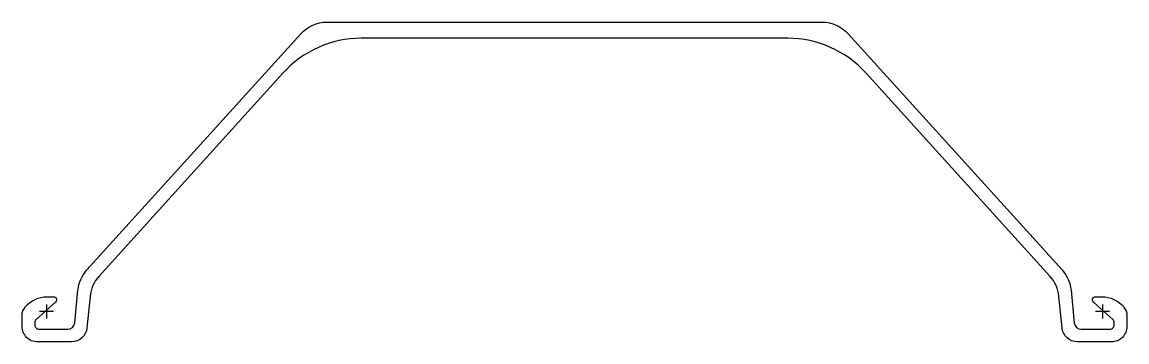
# Model space of a CAD drawing. Header units: millimetres. Extents: x -17 to 767, y -22 to 205.
import ezdxf

# ---------------------------------------------------------------- set-up
doc = ezdxf.new("R2010")
doc.units = ezdxf.units.MM
doc.header["$LTSCALE"] = 0.2

msp = doc.modelspace()

# ---------------------------------------------------------------- linework, layer by layer
at = {"flags": 128}
msp.add_lwpolyline([(764.85, 3.5, -0.17875), (767.25, -3), (767.25, -10.5, -0.414214), (756.25, -21.5), (732.16, -21.5, -0.385314), (721.21, -11.59), (718.97, 10.81, 0.160512), (712.62, 25.11), (582.01, 169.22, 0.211708), (526.44, 193.86), (223.56, 193.86, 0.211708), (167.99, 169.22), (37.38, 25.11, 0.160512), (31.03, 10.81), (28.79, -11.59, -0.385314), (17.84, -21.5), (-6.25, -21.5, -0.414214), (-17.25, -10.5), (-17.25, -3, -0.17875), (-14.85, 3.5, -0.219232), (0.35, 10.5), (5.11, 10.5, -0.687281), (6.54, 6.79), (-7.26, -5.63, 0.212557), (-8.25, -7.86), (-8.25, -9.5, 0.414214), (-5.25, -12.5), (15.13, -12.5, 0.385314), (20.1, -8), (22.42, 15.21, -0.160512), (28.77, 29.51), (180.71, 197.15, -0.211708), (199.23, 205.36), (550.77, 205.36, -0.211708), (569.29, 197.15), (721.23, 29.51, -0.160512), (727.58, 15.21), (729.9, -8, 0.385314), (734.87, -12.5), (755.25, -12.5, 0.414214), (758.25, -9.5), (758.25, -7.86, 0.212557), (757.26, -5.63), (743.46, 6.79, -0.687281), (744.89, 10.5), (749.65, 10.5, -0.219232), (764.85, 3.5)], format="xyb", dxfattribs=at)
at = {"layer": 'DEFPOINTS', "ltscale": 30}
for p, q in [((5, 0), (-5, 0)), ((0, 5), (0, -5)), ((750, 5), (750, -5)), ((755, 0), (745, 0))]:
    msp.add_line(p, q, dxfattribs=at)

doc.saveas('drawing.dxf')
